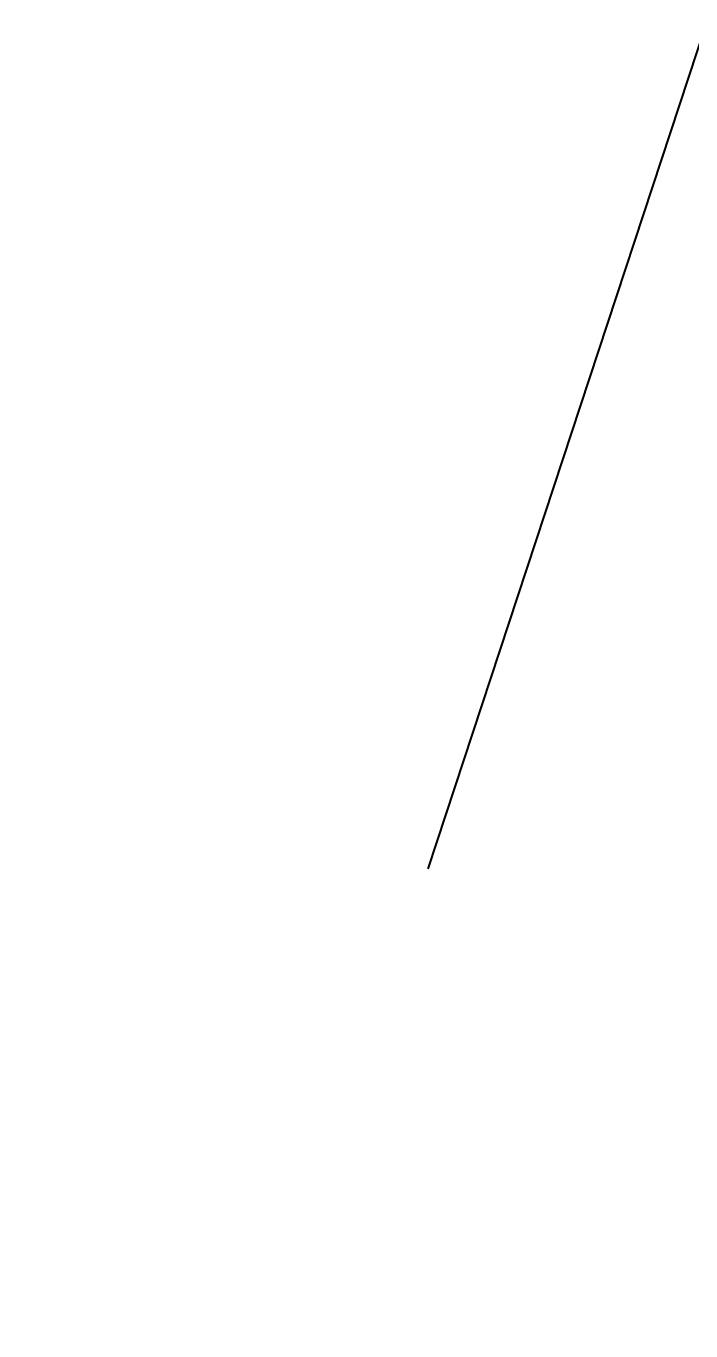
# Model space of a CAD drawing. Header units: metres. Extents: x 2682525 to 2683550, y 1250555 to 1251328.
# Drawn here: x 2683105.34 to 2683123.51, y 1250836.31 to 1250871.95 of the extents above; entities that cross this region are included whole.
import ezdxf

# ---------------------------------------------------------------- set-up
doc = ezdxf.new("R2010")
doc.units = ezdxf.units.M
doc.header["$PDMODE"] = 2
doc.header["$PDSIZE"] = -2
doc.linetypes.add('IMPORT-_24_ISO-02 Strichlinie _2_', pattern=[38.1, 30.48, -7.62])
doc.linetypes.add('Verdeckt 0_75', pattern=[1.5, 0.75, -0.75])
for name, color, linetype, lineweight, true_color in [('2458 A U1_dwg-1', 9, 'Continuous', 18, 0x808080), ('_24_Keine-1', 1, 'IMPORT-_24_ISO-02 Strichlinie _2_', 18, 0xff0000), ('_25_200 Materialien-Beton', 9, 'Continuous', 18, 0x808080), ('_25_300 Bauteile 3D-Raum-NGF Nettogeschossfläche', 9, 'Continuous', 18, 0x808080), ('_25_300 Bauteile 3D-Wand Innen', 9, 'Continuous', 18, 0x808080), ('_25_600 Situation-Baulinie', 9, 'Continuous', 18, 0x808080), ('_25_Keine', 9, 'Continuous', 18, 0x808080), ('Bemassung', 9, 'Continuous', 18, 0x808080)]:
    doc.layers.add(name, color=color, linetype=linetype, lineweight=lineweight, true_color=true_color)
for name, color, linetype, lineweight in [('A-____-____-DIMS', 7, 'Continuous', 9), ('A-DETL-____-MBND', 7, 'Verdeckt 0_75', 18), ('Bemassung-1', 7, 'Continuous', 18)]:
    doc.layers.add(name, color=color, linetype=linetype, lineweight=lineweight)
doc.styles.add('Arial_31', font='arial.ttf', dxfattribs={"width": 0.9, "height": 200})
doc.styles.add('ISOCP_2', font='isocp___.ttf', dxfattribs={"height": 125.860822})
doc.dimstyles.new('2_0_mm_-_Arial', dxfattribs={"dimscale": 304.8, "dimtxt": 204.05188, "dimasz": 0.246063, "dimexe": 0.328084, "dimexo": 0.328084, "dimgap": 0.082021, "dimtad": 1, "dimdec": 1, "dimlfac": 0.001, "dimrnd": 0.1, "dimzin": 0, "dimdsep": 46, "dimtxsty": 'Arial_31', "dimblk1": 'OBLIQUE', "dimblk2": 'OBLIQUE', "dimsah": 1, "dimcen": 0.09, "dimdle": 0.328084, "dimazin": 0, "dimtfac": 1, "dimtdec": 4, "dimtix": 1, "dimtmove": 0, "dimatfit": 3, "dimfxl": 1, "dimtvp": 1, "dimtfill": 1, "dimtolj": 1, "dimtzin": 0, "dimarcsym": 2})
doc.dimstyles.new('2_0_mm_-_Arial_1', dxfattribs={"dimscale": 304.8, "dimtxt": 204.05188, "dimasz": 0.246063, "dimexe": 0.328084, "dimexo": 0.328084, "dimgap": 0.082021, "dimtad": 1, "dimdec": 1, "dimlfac": 0.001, "dimrnd": 0.1, "dimzin": 0, "dimdsep": 46, "dimtxsty": 'Arial_31', "dimblk1": 'OBLIQUE', "dimblk2": 'OBLIQUE', "dimsah": 1, "dimcen": 0.09, "dimdle": 0.328084, "dimazin": 0, "dimtfac": 1, "dimtdec": 4, "dimtix": 1, "dimtmove": 2, "dimatfit": 3, "dimfxl": 1, "dimtvp": 1, "dimtfill": 1, "dimtolj": 1, "dimtzin": 0, "dimarcsym": 2})
pattern_1 = [(18.233, (0, 0), (18.77292, -56.98752), []), (288.233, (0, 0), (63.313135, 20.856715), [])]

# ---------------------------------------------------------------- blocks, each defined once
blk = doc.blocks.new('2458 A U1_dwg_VW_SLASH-9046384-U01 Bodenplatte')
at = {"layer": 'Bemassung'}
for p, q in [((-61583, -36521), (-61371, -36521)), ((-61539, -36577), (-61427, -36465))]:
    blk.add_line(p, q, dxfattribs=at)
blk = doc.blocks.new('2458 A U1_dwg_VW_SLASH-9046385-U01 Bodenplatte')
at = {"layer": 'Bemassung'}
for p, q in [((-61633, -36521), (-61845, -36521)), ((-61677, -36465), (-61789, -36577))]:
    blk.add_line(p, q, dxfattribs=at)
blk = doc.blocks.new('2458 A U1_dwg-9041719-U01 Bodenplatte')
at = {"layer": '_25_200 Materialien-Beton'}
h = blk.add_hatch(dxfattribs=at)
h.set_pattern_fill('FP_1', color=256, style=0, pattern_type=2)
h.set_pattern_definition(pattern_1)
h.paths.add_polyline_path([(-61483, -36218), (-61483, -33968), (-61395, -33968), (-61395, -27196), (-61884, -27196), (-61900, -27960), (-61733, -36218)])
h = blk.add_hatch(dxfattribs=at)
h.set_pattern_fill('FP_1', color=256, style=0, pattern_type=2)
h.set_pattern_definition(pattern_1)
h.paths.add_polyline_path([(-48500, -36218), (-48500, -35968), (-78601, -35968), (-78601, -36218), (-55915, -36218)])
h = blk.add_hatch(dxfattribs=at)
h.set_pattern_fill('FP_1', color=256, style=0, pattern_type=2)
h.set_pattern_definition(pattern_1)
h.paths.add_polyline_path([(-61483, -36218), (-60398, -36218), (-60398, -35968), (-61483, -35968)])
at = {"layer": '_24_Keine-1', "flags": 128}
blk.add_lwpolyline([(-120346, -37185), (-79101, -37185), (-44388, -37185), (-34398, -37203), (-15064, -36526), (-8042, -36152)], dxfattribs=at)
blk.add_lwpolyline([(-120346, -37185), (-79101, -37185), (-44388, -37185), (-34398, -37203), (-15064, -36526), (-8042, -36152)], dxfattribs=at)
at = {"layer": '_25_200 Materialien-Beton', "flags": 128}
for points in [[(-18304, -33460), (-18304, -36218), (-48500, -36218), (-78601, -36218), (-101148, -36218), (-108898, -36218), (-118724, -36218), (-118724, -27249), (-117524, -27249), (-117524, -24903)], [(-45650, -30878), (-45650, -35968), (-48500, -35968), (-78601, -35968), (-101148, -35968), (-108898, -35968), (-118474, -35968), (-118474, -27499), (-117274, -27499), (-117274, -24903)], [(-61884, -27196), (-61900, -27960), (-61733, -36218), (-61483, -36218), (-61483, -33968), (-61395, -33968), (-61395, -27196)], [(-60398, -35968), (-61483, -35968), (-61483, -36218), (-60398, -36218)]]:
    blk.add_lwpolyline(points, dxfattribs=at)
at = {"layer": '_25_300 Bauteile 3D-Raum-NGF Nettogeschossfläche', "flags": 128}
blk.add_lwpolyline([(-78601, -35968), (-45650, -35968), (-45650, -28020)], dxfattribs=at)
at = {"layer": '_25_300 Bauteile 3D-Wand Innen', "flags": 128}
for points in [[(-18304, -33460), (-18304, -36218), (-48500, -36218), (-78601, -36218), (-101148, -36218), (-108898, -36218), (-118724, -36218), (-118724, -27249), (-117524, -27249), (-117524, -24903)], [(-45650, -30878), (-45650, -35968), (-48500, -35968), (-78601, -35968), (-78609, -35968)]]:
    blk.add_lwpolyline(points, dxfattribs=at)
at = {"layer": '_25_600 Situation-Baulinie', "flags": 128}
blk.add_lwpolyline([(-39998, -19698), (-28728, -19698), (-28728, -15650), (-31328, -15650), (-31328, -7750), (-18479, -7750), (-18479, -6190), (-8479, -6190), (-8479, -13050), (-9679, -13050), (-9679, -26600), (-8479, -26600), (-8479, -33460), (-18304, -33460), (-18304, -36218), (-118724, -36218), (-118724, -27249), (-117524, -27249), (-117524, -21874)], dxfattribs=at)
at = {"layer": '_25_Keine', "flags": 128}
for points in [[(-64701, -30858), (-62134, -30858), (-62134, -35858), (-64701, -35858)], [(-62134, -30858), (-59567, -30858), (-59567, -35858), (-62134, -35858)]]:
    blk.add_lwpolyline(points, close=True, dxfattribs=at)
at = {"layer": 'Bemassung'}
for p, q in [((-61733, -36221), (-61733, -36621)), ((-61483, -36221), (-61483, -36621)), ((-61845, -36521), (-61958, -36521)), ((-61483, -36521), (-61733, -36521)), ((-61371, -36521), (-61259, -36521)), ((-18416, -39159), (-118612, -39159))]:
    blk.add_line(p, q, dxfattribs=at)
for name in ['2458 A U1_dwg_VW_SLASH-9046385-U01 Bodenplatte', '2458 A U1_dwg_VW_SLASH-9046384-U01 Bodenplatte']:
    blk.add_blockref(name, (0, 0))
at = {"layer": 'Bemassung-1', "insert": (-61608, -36414), "char_height": 125.9, "width": 236.85, "attachment_point": 2, "line_spacing_factor": 1.478621, "style": 'ISOCP_2'}
blk.add_mtext('25', dxfattribs=at)
blk = doc.blocks.new('_Oblique')
at = {"color": 0, "linetype": 'ByBlock', "lineweight": -2}
blk.add_line((-0.5, -0.5), (0.5, 0.5), dxfattribs=at)
blk = doc.blocks.new('*D1807')
at = {"layer": 'A-____-____-DIMS', "color": 0, "lineweight": -2, "transparency": 16777216}
for p, q in [((2683068.898, 1250867.01), (2683135.862, 1250900.785)), ((2683053.688, 1250859.338), (2683068.898, 1250867.01)), ((2683053.688, 1250859.338), (2682986.724, 1250825.562)), ((2683113.743, 1250778.099), (2683113.932, 1250777.724)), ((2683098.699, 1250770.1), (2683098.723, 1250770.053))]:
    blk.add_line(p, q, dxfattribs=at)
at = {"layer": 'A-____-____-DIMS', "color": 0, "lineweight": -2, "transparency": 16777216, "xscale": 74.99999999999999, "yscale": 74.99999999999999, "zscale": 74.99999999999999}
for p, rotation in [((2683068.898, 1250867.01), 206.7657572042305), ((2683053.688, 1250859.338), 26.76575720423048)]:
    blk.add_blockref('_Oblique', p, dxfattribs=dict(at, rotation=rotation))
at = {"layer": 'A-____-____-DIMS', "color": 0, "transparency": 16777216, "insert": (2683004.048, 1250976.669), "char_height": 200, "width": 911.64101, "attachment_point": 5, "rotation": 26.7658, "style": 'Arial_31', "bg_fill": 3, "box_fill_scale": 1.1, "bg_fill_color": 256, "bg_fill_true_color": 13158600, "bg_fill_transparency": 0}
blk.add_mtext('\\A1;0.0', dxfattribs=at)
at = {"layer": 'Defpoints', "color": 0, "transparency": 16777216}
for p in [(2683068.709, 1250867.384), (2683068.898, 1250867.01), (2683053.664, 1250859.385)]:
    blk.add_point(p, dxfattribs=at)
blk = doc.blocks.new('*D1808')
at = {"layer": 'A-____-____-DIMS', "color": 0, "lineweight": -2, "transparency": 16777216}
for p, q in [((2683101.306, 1250883.356), (2683168.27, 1250917.132)), ((2683068.898, 1250867.01), (2683001.933, 1250833.234)), ((2683146.197, 1250794.356), (2683146.341, 1250794.07)), ((2683113.743, 1250778.099), (2683113.932, 1250777.724))]:
    blk.add_line(p, q, dxfattribs=at)
at = {"layer": 'A-____-____-DIMS', "color": 0, "transparency": 16777216, "insert": (2682617.727, 1250788.948), "char_height": 200, "width": 911.64101, "attachment_point": 1, "rotation": 26.7658, "line_spacing_factor": 0.941778, "style": 'Arial_31', "bg_fill": 3, "box_fill_scale": 1.1, "bg_fill_color": 256, "bg_fill_true_color": 13158600, "bg_fill_transparency": 0}
blk.add_mtext('\\A1;0.0', dxfattribs=at)
at = {"layer": 'A-____-____-DIMS', "color": 0, "lineweight": -2, "transparency": 16777216}
blk.add_line((2683068.898, 1250867.01), (2683101.306, 1250883.356), dxfattribs=at)
at = {"layer": 'Defpoints', "color": 0, "transparency": 16777216}
for p in [(2683101.162, 1250883.641), (2683101.306, 1250883.356), (2683068.709, 1250867.384)]:
    blk.add_point(p, dxfattribs=at)
at = {"layer": 'A-____-____-DIMS', "color": 0, "lineweight": -2, "transparency": 16777216, "xscale": 74.99999999999999, "yscale": 74.99999999999999, "zscale": 74.99999999999999}
for p, rotation in [((2683101.306, 1250883.356), 206.7657572042305), ((2683068.898, 1250867.01), 26.76575720423048)]:
    blk.add_blockref('_Oblique', p, dxfattribs=dict(at, rotation=rotation))
blk = doc.blocks.new('*D1809')
at = {"layer": 'A-____-____-DIMS', "color": 0, "lineweight": -2, "transparency": 16777216}
for p, q in [((2683132.911, 1250899.297), (2683199.875, 1250933.073)), ((2683101.306, 1250883.356), (2683132.911, 1250899.297)), ((2683101.306, 1250883.356), (2683034.342, 1250849.58)), ((2683177.802, 1250810.295), (2683177.945, 1250810.011)), ((2683146.197, 1250794.356), (2683146.341, 1250794.07))]:
    blk.add_line(p, q, dxfattribs=at)
at = {"layer": 'A-____-____-DIMS', "color": 0, "lineweight": -2, "transparency": 16777216, "xscale": 74.99999999999999, "yscale": 74.99999999999999, "zscale": 74.99999999999999}
for p, rotation in [((2683132.911, 1250899.297), 206.7657572042305), ((2683101.306, 1250883.356), 26.76575720423048)]:
    blk.add_blockref('_Oblique', p, dxfattribs=dict(at, rotation=rotation))
at = {"layer": 'A-____-____-DIMS', "color": 0, "transparency": 16777216, "insert": (2683059.863, 1251004.821), "char_height": 200, "width": 911.64101, "attachment_point": 5, "rotation": 26.7658, "style": 'Arial_31', "bg_fill": 3, "box_fill_scale": 1.1, "bg_fill_color": 256, "bg_fill_true_color": 13158600, "bg_fill_transparency": 0}
blk.add_mtext('\\A1;0.0', dxfattribs=at)
at = {"layer": 'Defpoints', "color": 0, "transparency": 16777216}
for p in [(2683132.767, 1250899.581), (2683132.911, 1250899.297), (2683101.162, 1250883.641)]:
    blk.add_point(p, dxfattribs=at)

msp = doc.modelspace()

# ---------------------------------------------------------------- linework, layer by layer
at = {"layer": 'A-DETL-____-MBND'}
msp.add_open_spline([(2683066.009, 1250869.68), (2683066.288, 1250869.551), (2683067.039, 1250869.186), (2683068.809, 1250868.555), (2683071.657, 1250869.494), (2683074.467, 1250871.018), (2683078.195, 1250872.86), (2683083.159, 1250875.383), (2683088.8, 1250878.257), (2683094.672, 1250881.112), (2683097.952, 1250882.947), (2683100.081, 1250883.88), (2683100.188, 1250884.431), (2683100.919, 1250885.016), (2683101.845, 1250884.711), (2683103.968, 1250886.004), (2683109.205, 1250888.418), (2683115.755, 1250891.837), (2683122.447, 1250895.241), (2683126.497, 1250897.27), (2683129.521, 1250898.811), (2683132.805, 1250900.26), (2683134.067, 1250906.574), (2683135.558, 1250913.797), (2683138.657, 1250918.603), (2683139.889, 1250920.906)], degree=3, knots=[0, 0, 0, 0, 3.021817, 8.266815, 17.951029, 30.864783, 40.234801, 58.746105, 85.717194, 102.600659, 122.806324, 123.198841, 125.010572, 127.673553, 131.444065, 133.396681, 151.449952, 188.990719, 205.632564, 225.475795, 233.402705, 239.316719, 259.753895, 288.882365, 314.590858, 314.590858, 314.590858, 314.590858], dxfattribs=at)

# ---------------------------------------------------------------- block references
at = {"layer": '2458 A U1_dwg-1', "xscale": 0.001, "yscale": 0.001, "zscale": 0.001, "rotation": 26.76575494316579}
msp.add_blockref('2458 A U1_dwg-9041719-U01 Bodenplatte', (2683147.144, 1250931.177), dxfattribs=at)

# ---------------------------------------------------------------- next in the draw order: dimensions: what is measured, and where the dimension line sits
at = {"layer": 'A-____-____-DIMS'}
dim = msp.add_linear_dim(base=(2683068.898, 1250867.01), p1=(2683053.664, 1250859.385), p2=(2683068.709, 1250867.384), angle=26.7658, dimstyle='2_0_mm_-_Arial', override={"dimpost": '<>', "dimfxl": 17038.533236}, dxfattribs=at)
dim.commit()
dim.dimension.update_dxf_attribs({"geometry": '*D1807', "text_midpoint": (2683004.048, 1250976.669)})

# ---------------------------------------------------------------- next in the draw order: dimensions: what is measured, and where the dimension line sits
dim = msp.add_linear_dim(base=(2683101.306, 1250883.356), p1=(2683068.709, 1250867.384), p2=(2683101.162, 1250883.641), angle=26.7658, dimstyle='2_0_mm_-_Arial_1', override={"dimpost": '<>', "dimfxl": 36297.859234}, dxfattribs=at)
dim.commit()
dim.dimension.update_dxf_attribs({"geometry": '*D1808', "text_midpoint": (2683084.755, 1250875.177), "dimtype": 160})

# ---------------------------------------------------------------- next in the draw order: dimensions: what is measured, and where the dimension line sits
dim = msp.add_linear_dim(base=(2683132.911, 1250899.297), p1=(2683101.162, 1250883.641), p2=(2683132.767, 1250899.581), angle=26.7658, dimstyle='2_0_mm_-_Arial', override={"dimpost": '<>', "dimfxl": 35396.878935}, dxfattribs=at)
dim.commit()
dim.dimension.update_dxf_attribs({"geometry": '*D1809', "text_midpoint": (2683059.863, 1251004.821)})

doc.saveas('drawing.dxf')
